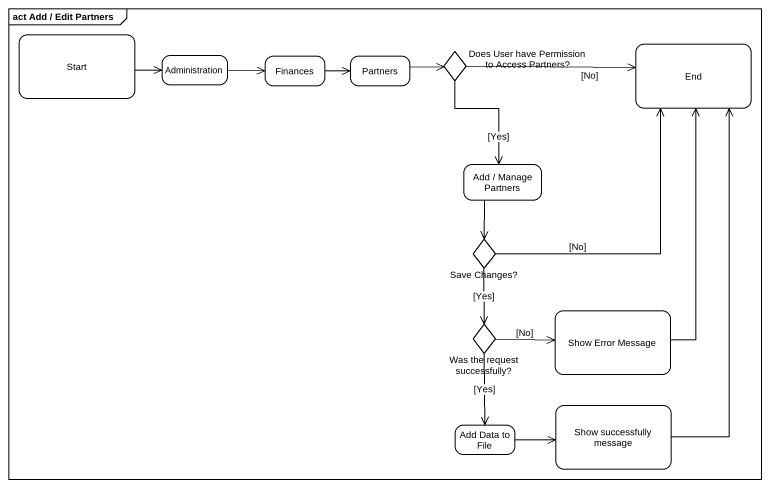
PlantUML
@startuml
mainframe act Add / Edit Partners
hide empty description
state "Start" as Start_
state Administration
state Finances
state Partners
state "Does User have Permission to Access Partners?" as Does_User_have_Permission <<choice>>
state "End" as End_
state "Add / Manage Partners" as Add_Manage_Partners
state "Save Changes?" as Save_Changes <<choice>>
state "Was the request successfully?" as Was_the_request_successfully <<choice>>
state "Show Error Message" as Show_Error_Message
state "Show successfully message" as Show_successfully_message
state "Add Data to File" as Add_Data_to_File
Start_ -right-> Administration
Administration -right-> Finances
Finances -right-> Partners
Partners -right-> Does_User_have_Permission
Does_User_have_Permission -right-> End_ : [No]
Does_User_have_Permission --> Add_Manage_Partners : [Yes]
Add_Manage_Partners --> Save_Changes
Save_Changes -up-> End_ : [No]
Save_Changes --> Was_the_request_successfully : [Yes]
Was_the_request_successfully -right-> Show_Error_Message : [No]
Was_the_request_successfully --> Add_Data_to_File : [Yes]
Show_Error_Message -up-> End_
Show_successfully_message -up-> End_
Add_Data_to_File -right-> Show_successfully_message
@enduml
